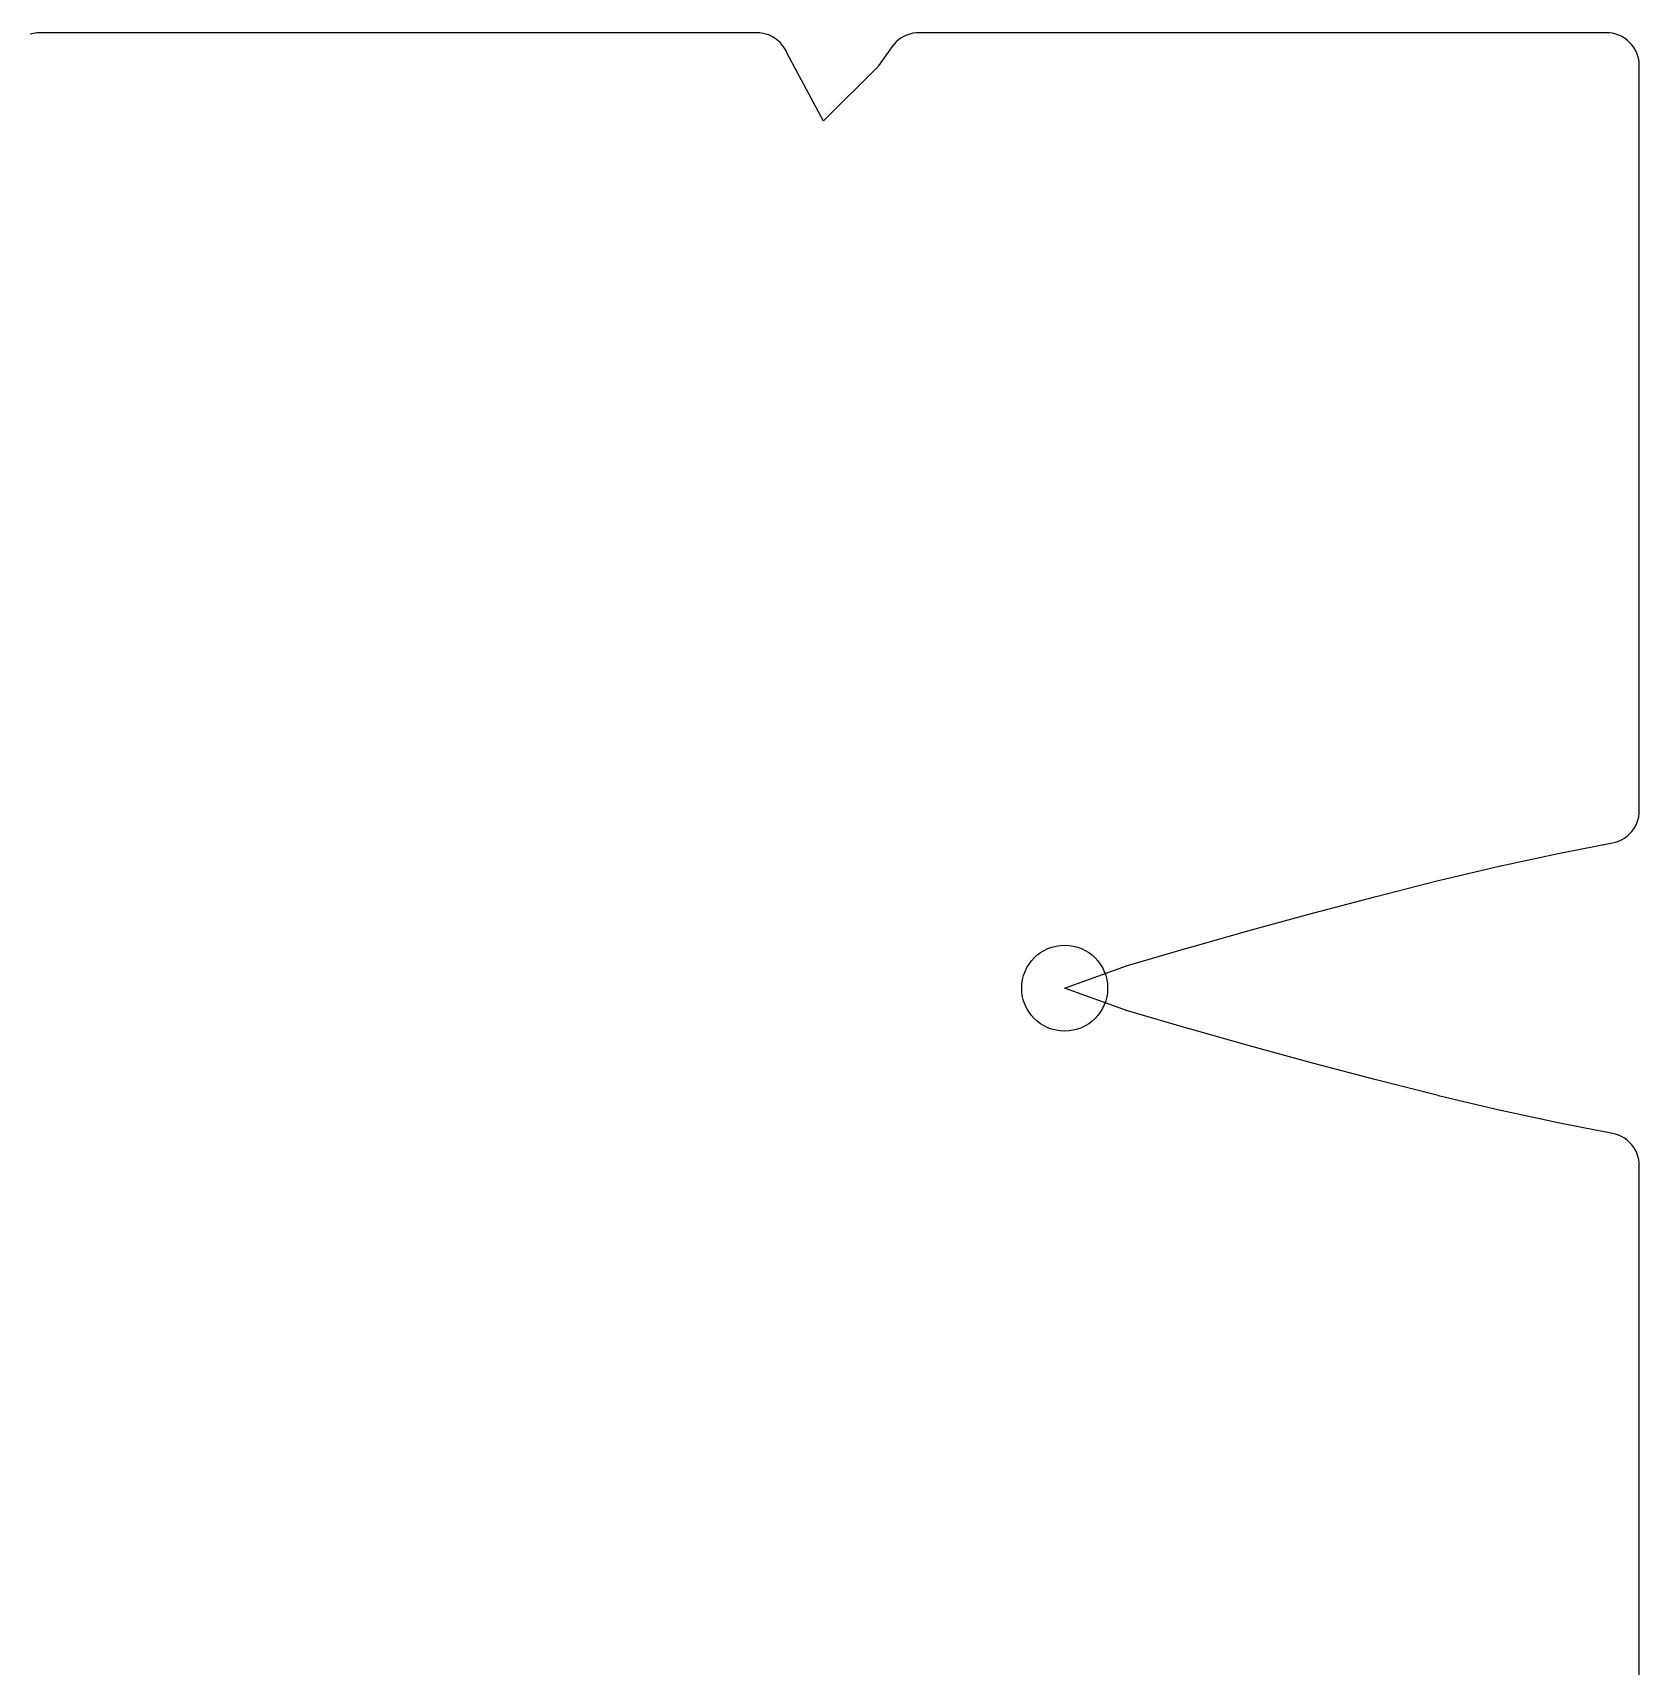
# Model space of a CAD drawing. Header units: millimetres. Extents: x -54 to 54, y -54 to 54.
# Drawn here: x -13.19 to -1.08, y -35.8 to -23.49 of the extents above; entities that cross this region are included whole.
import ezdxf

# ---------------------------------------------------------------- set-up
doc = ezdxf.new("R2010")
doc.units = ezdxf.units.MM
doc.layers.add('CUT_INNER', color=6, linetype='Continuous')
doc.layers.add('ENGRAVE', color=7, linetype='Continuous')

msp = doc.modelspace()

# ---------------------------------------------------------------- linework, layer by layer
at = {"layer": 'CUT_INNER'}
msp.add_lwpolyline([(-1.08, -45.4422), (-1.08, -32.0319), (-1.0812, -32.0073), (-1.0849, -31.9829), (-1.0909, -31.9589), (-1.0992, -31.9357), (-1.1098, -31.9135), (-1.1226, -31.8924), (-1.1373, -31.8726), (-1.154, -31.8544), (-1.1723, -31.8379), (-1.1922, -31.8233), (-1.2134, -31.8107), (-1.2358, -31.8003), (-1.259, -31.7922), (-1.283, -31.7863), (-1.6536, -31.7154), (-1.6565, -31.7148), (-2.1234, -31.6138), (-2.1258, -31.6132), (-2.5932, -31.5025), (-2.5951, -31.502), (-3.063, -31.3836), (-3.0644, -31.3833), (-3.5323, -31.2592), (-4.002, -31.1305), (-4.4718, -30.9983), (-4.4731, -30.9979), (-4.9384, -30.8616), (-4.9455, -30.8593), (-5.4055, -30.694), (-5.4107, -30.6918), (-5.4055, -30.6896), (-4.9455, -30.5243), (-4.9384, -30.522), (-4.4731, -30.3857), (-4.4718, -30.3853), (-4.0037, -30.2535), (-3.5343, -30.1249), (-3.0644, -30.0003), (-3.063, -30), (-2.5951, -29.8816), (-2.5932, -29.8811), (-2.1258, -29.7704), (-2.1234, -29.7698), (-1.6565, -29.6688), (-1.6536, -29.6682), (-1.283, -29.5973), (-1.259, -29.5914), (-1.2358, -29.5833), (-1.2134, -29.5729), (-1.1922, -29.5603), (-1.1723, -29.5457), (-1.154, -29.5292), (-1.1373, -29.511), (-1.1226, -29.4913), (-1.1098, -29.4701), (-1.0992, -29.4479), (-1.0909, -29.4247), (-1.0849, -29.4007), (-1.0812, -29.3763), (-1.08, -29.3517), (-1.08, -23.74), (-1.0812, -23.7155), (-1.0848, -23.6912), (-1.0908, -23.6674), (-1.099, -23.6443), (-1.1095, -23.6222), (-1.1221, -23.6011), (-1.1367, -23.5814), (-1.1532, -23.5632), (-1.1714, -23.5467), (-1.1911, -23.5321), (-1.2122, -23.5195), (-1.2343, -23.509), (-1.2574, -23.5008), (-1.2812, -23.4948), (-1.3055, -23.4912), (-1.33, -23.49), (-6.5082, -23.49), (-6.532, -23.4911), (-6.5556, -23.4945), (-6.5787, -23.5002), (-6.6013, -23.508), (-6.6229, -23.5179), (-6.6436, -23.5298), (-6.663, -23.5437), (-6.681, -23.5593), (-6.6974, -23.5766), (-6.7121, -23.5954), (-6.8144, -23.7396), (-6.8176, -23.7437), (-6.8211, -23.7475), (-7.2257, -24.153), (-7.23, -24.1568), (-7.233, -24.1519), (-7.5025, -23.6465), (-7.5093, -23.6323), (-7.5094, -23.6324), (-7.5114, -23.6279), (-7.5238, -23.6061), (-7.5383, -23.5856), (-7.5548, -23.5666), (-7.5731, -23.5494), (-7.593, -23.5341), (-7.6144, -23.5209), (-7.637, -23.5099), (-7.6606, -23.5013), (-7.6849, -23.495), (-7.7098, -23.4913), (-7.7349, -23.49), (-13.133, -23.49), (-13.1583, -23.4913), (-13.1835, -23.4952), (-13.2081, -23.5015)], dxfattribs=at)
at = {"layer": 'ENGRAVE'}
msp.add_circle((-5.4116, -30.6918), 0.324, dxfattribs=at)

doc.saveas('drawing.dxf')
